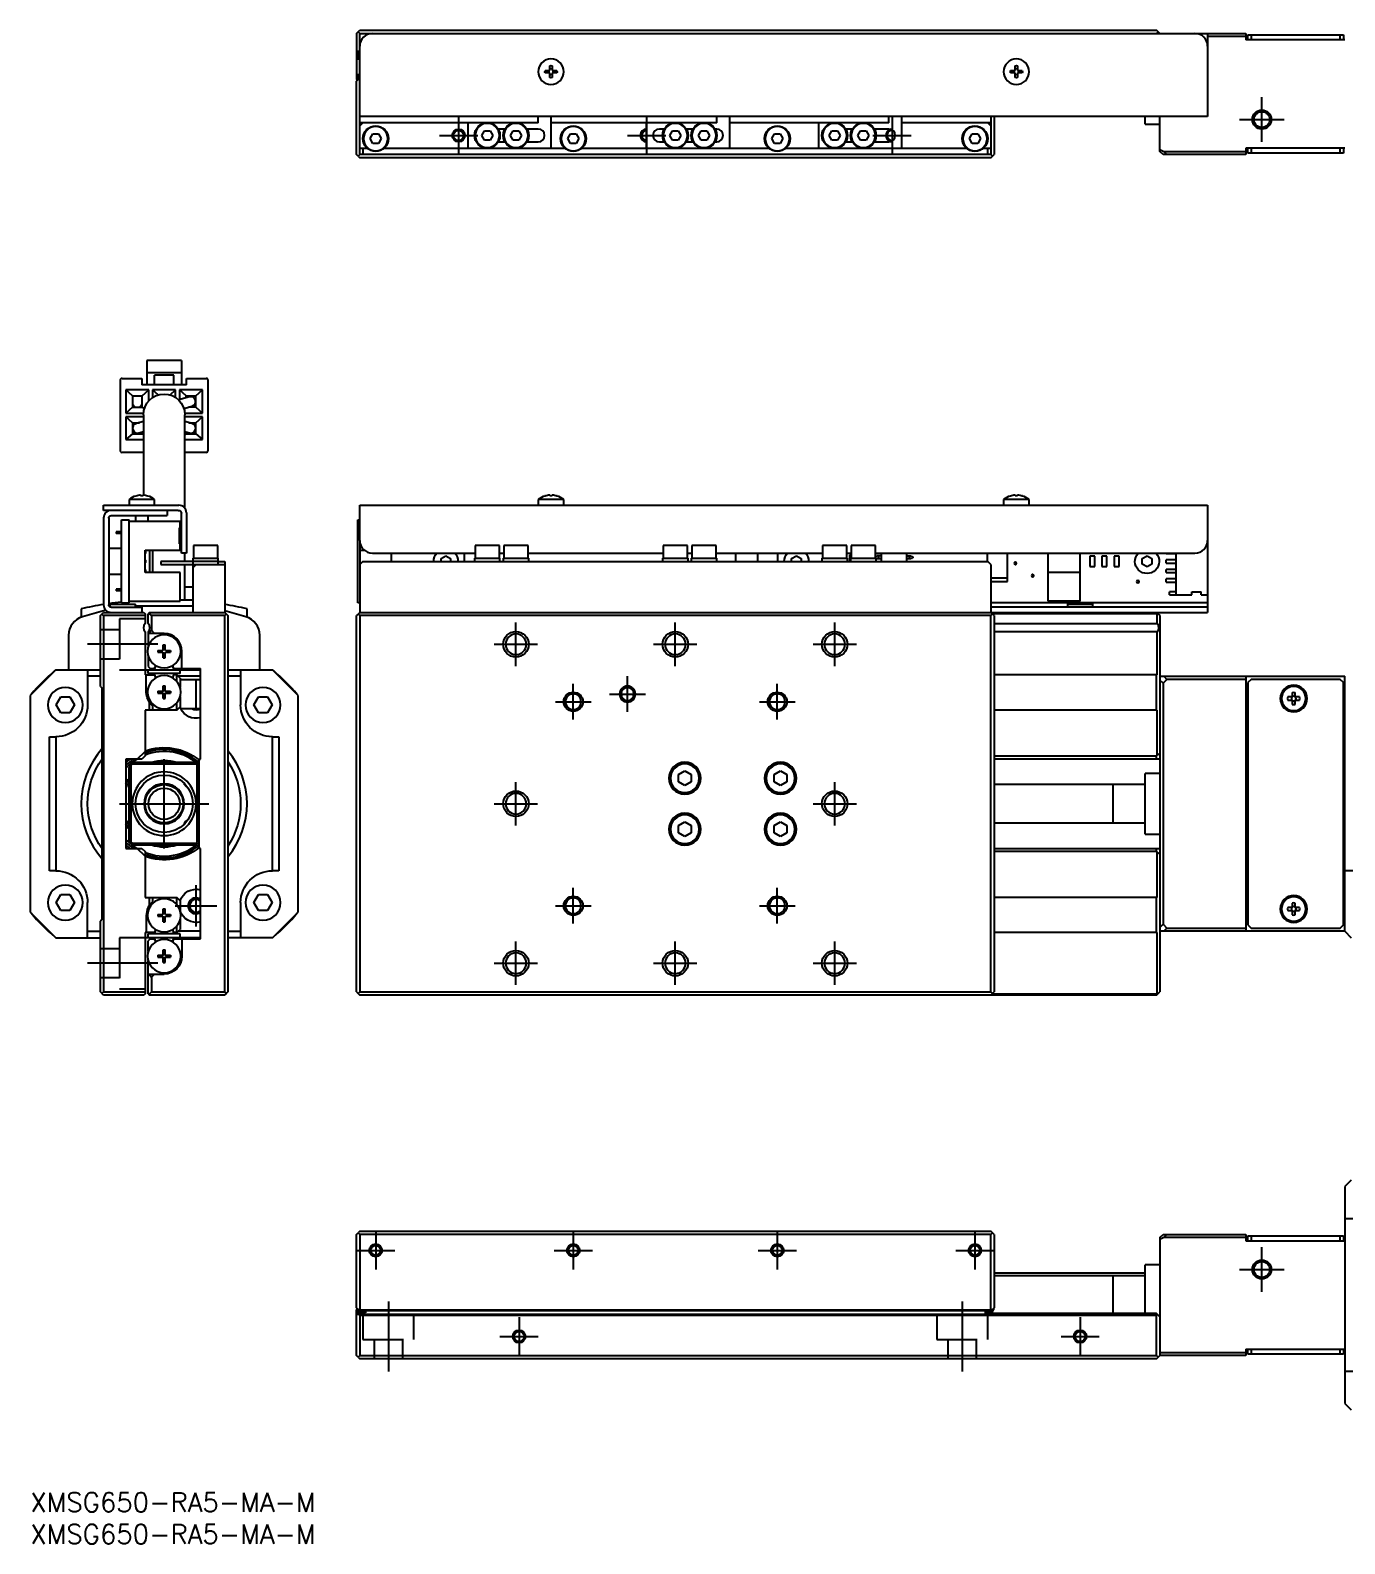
# Model space of a CAD drawing. Extents: x 0 to 873, y -8 to 240.
# Drawn here: x 0 to 206.2, y -8 to 229.3 of the extents above; entities that cross this region are included whole.
import ezdxf

# ---------------------------------------------------------------- set-up
doc = ezdxf.new("R2010")
doc.units = 0
doc.header["$LTSCALE"] = 0.5
doc.linetypes.add('CENTER', pattern=[50.8, 31.75, -6.35, 6.35, -6.35])
doc.linetypes.add('DASHED', pattern=[19.05, 12.7, -6.35])
for name, color, linetype in [('MSM_CENTER', 1, 'CENTER'), ('MSM_CONTINUOUS', 7, 'CONTINUOUS'), ('MSM_DASHED', 4, 'DASHED'), ('MSM_NARROW', 5, 'CONTINUOUS'), ('MSM_PART_NUMBER', 7, 'CONTINUOUS')]:
    doc.layers.add(name, color=color, linetype=linetype)
doc.styles.get("Standard").update_dxf_attribs({"font": 'txt.shx', "height": 1, "bigfont": 'bigfont.shx'})

# ---------------------------------------------------------------- blocks, each defined once
blk = doc.blocks.new('*U2')
at = {"layer": 'MSM_PART_NUMBER'}
blk.add_text('XMSG650-RA5-MA-M', height=3, dxfattribs=at).set_placement((0, -3))
blk = doc.blocks.new('*U3')
at = {"layer": 'MSM_PART_NUMBER'}
blk.add_text('XMSG650-RA5-MA-M', height=3, dxfattribs=at).set_placement((0, -8))

msp = doc.modelspace()

# ---------------------------------------------------------------- linework, layer by layer
at = {"layer": 'MSM_CENTER'}
for p, q in [((193.18, 211.82), (193.18, 218.82)), ((67.18, 215.82), (67.18, 209.82)), ((96.68, 215.82), (96.68, 209.82)), ((135.18, 215.82), (135.18, 209.82)), ((189.68, 215.32), (196.68, 215.32)), ((64.18, 212.82), (70.18, 212.82)), ((93.68, 212.82), (99.68, 212.82)), ((132.18, 212.82), (138.18, 212.82)), ((76.18, 129.63), (76.18, 136.43)), ((101.18, 129.63), (101.18, 136.43)), ((126.18, 129.63), (126.18, 136.43)), ((20, 133.03), (9, 133.03)), ((72.78, 133.03), (79.58, 133.03)), ((97.78, 133.03), (104.58, 133.03)), ((122.78, 133.03), (129.58, 133.03)), ((85.18, 121.23), (85.18, 126.83)), ((93.68, 122.43), (93.68, 128.03)), ((117.18, 121.23), (117.18, 126.83)), ((82.38, 124.03), (87.98, 124.03)), ((90.88, 125.23), (96.48, 125.23)), ((114.38, 124.03), (119.98, 124.03)), ((21, 101.03), (21, 115.03)), ((76.18, 104.63), (76.18, 111.43)), ((126.18, 104.63), (126.18, 111.43)), ((14, 108.03), (28, 108.03)), ((72.78, 108.03), (79.58, 108.03)), ((122.78, 108.03), (129.58, 108.03)), ((26, 88.78), (26, 95.28)), ((85.18, 89.23), (85.18, 94.83)), ((117.18, 89.23), (117.18, 94.83)), ((22.75, 92.03), (29.25, 92.03)), ((82.38, 92.03), (87.98, 92.03)), ((114.38, 92.03), (119.98, 92.03)), ((76.18, 79.63), (76.18, 86.43)), ((101.18, 79.63), (101.18, 86.43)), ((126.18, 79.63), (126.18, 86.43)), ((20, 83.03), (9, 83.03)), ((72.78, 83.03), (79.58, 83.03)), ((97.78, 83.03), (104.58, 83.03)), ((122.78, 83.03), (129.58, 83.03)), ((54.18, 41), (54.18, 35)), ((85.18, 41), (85.18, 35)), ((117.18, 41), (117.18, 35)), ((148.18, 41), (148.18, 35)), ((51.18, 38), (57.18, 38)), ((82.18, 38), (88.18, 38)), ((114.18, 38), (120.18, 38)), ((145.18, 38), (151.18, 38)), ((193.18, 31.5), (193.18, 38.5)), ((189.68, 35), (196.68, 35)), ((56.18, 30), (56.18, 19)), ((146.18, 30), (146.18, 19)), ((76.68, 27.5), (76.68, 21.5)), ((164.68, 27.5), (164.68, 21.5)), ((73.68, 24.5), (79.68, 24.5)), ((161.68, 24.5), (167.68, 24.5))]:
    msp.add_line(p, q, dxfattribs=at)
at = {"layer": 'MSM_CONTINUOUS'}
for p, q in [((51.18, 228.82), (51.68, 229.32)), ((51.18, 228.82), (51.18, 221.62)), ((51.43, 229.07), (51.68, 228.82)), ((51.68, 229.32), (176.68, 229.32)), ((51.68, 228.82), (190.68, 228.82)), ((51.68, 209.82), (51.68, 228.82)), ((177.18, 228.82), (176.68, 229.32)), ((176.68, 228.82), (176.93, 229.07)), ((184.68, 228.82), (184.68, 215.82)), ((190.68, 228.32), (184.68, 228.32)), ((190.68, 228.82), (190.68, 227.82)), ((190.98, 228.62), (205.98, 228.62)), ((190.98, 227.82), (190.98, 228.62)), ((191.48, 228.62), (191.48, 227.82)), ((205.48, 227.82), (205.48, 228.62)), ((205.98, 228.62), (205.98, 227.82)), ((51.38, 226.02), (51.68, 226.02)), ((51.38, 226.02), (51.38, 224.82)), ((206.18, 227.82), (190.68, 227.82)), ((51.38, 224.82), (51.68, 224.82)), ((81.48, 223.02), (81.48, 223.74)), ((81.88, 223.74), (81.88, 223.02)), ((154.48, 223.02), (154.48, 223.74)), ((154.88, 223.74), (154.88, 223.02)), ((51.68, 222.32), (51.18, 222.32)), ((51.68, 222.12), (51.18, 222.12)), ((51.18, 221.32), (51.68, 221.82)), ((51.28, 221.52), (51.18, 221.62)), ((51.18, 209.82), (51.18, 221.32)), ((51.28, 221.42), (51.28, 221.62)), ((51.68, 222.52), (51.48, 222.32)), ((51.68, 221.92), (51.58, 221.92)), ((51.58, 221.72), (51.68, 221.62)), ((80.75, 223.02), (81.48, 223.02)), ((81.48, 222.62), (80.75, 222.62)), ((81.48, 221.89), (81.48, 222.62)), ((81.88, 223.02), (82.61, 223.02)), ((82.61, 222.62), (81.88, 222.62)), ((81.88, 222.62), (81.88, 221.89)), ((153.75, 223.02), (154.48, 223.02)), ((154.48, 222.62), (153.75, 222.62)), ((154.48, 221.89), (154.48, 222.62)), ((154.88, 223.02), (155.61, 223.02)), ((155.61, 222.62), (154.88, 222.62)), ((154.88, 222.62), (154.88, 221.89)), ((184.68, 215.82), (51.68, 215.82)), ((79.68, 214.82), (51.68, 214.82)), ((51.68, 214.32), (52.18, 214.82)), ((68.68, 210.82), (68.68, 214.82)), ((74.45, 213.82), (73.42, 213.82)), ((79.68, 213.82), (77.92, 213.82)), ((79.68, 214.82), (79.68, 215.82)), ((81.68, 215.82), (81.68, 210.82)), ((107.68, 214.82), (81.68, 214.82)), ((96.68, 210.82), (96.68, 214.82)), ((99.45, 213.82), (98.68, 213.82)), ((103.95, 213.82), (102.92, 213.82)), ((107.68, 213.82), (107.42, 213.82)), ((107.68, 214.82), (107.68, 215.82)), ((109.68, 215.82), (109.68, 210.82)), ((134.68, 214.82), (109.68, 214.82)), ((123.68, 210.82), (123.68, 214.82)), ((128.95, 213.82), (127.92, 213.82)), ((134.68, 213.82), (132.42, 213.82)), ((134.68, 214.82), (134.68, 215.82)), ((136.68, 215.82), (136.68, 210.82)), ((150.68, 214.82), (136.68, 214.82)), ((150.18, 214.82), (150.68, 214.32)), ((150.68, 215.82), (150.68, 209.82)), ((151.18, 215.82), (151.18, 209.82)), ((174.88, 214.57), (174.88, 215.82)), ((174.88, 214.57), (177.18, 214.57)), ((177.18, 210.32), (177.18, 215.82)), ((53.32, 212.32), (53.75, 213.07)), ((53.75, 211.57), (53.32, 212.32)), ((53.75, 213.07), (54.62, 213.07)), ((54.62, 211.57), (53.75, 211.57)), ((54.62, 213.07), (55.05, 212.32)), ((55.05, 212.32), (54.62, 211.57)), ((70.82, 212.82), (71.25, 213.57)), ((71.25, 212.07), (70.82, 212.82)), ((71.25, 213.57), (72.12, 213.57)), ((72.12, 212.07), (71.25, 212.07)), ((72.12, 213.57), (72.55, 212.82)), ((72.55, 212.82), (72.12, 212.07)), ((73.42, 211.82), (74.45, 211.82)), ((75.32, 212.82), (75.75, 213.57)), ((75.75, 212.07), (75.32, 212.82)), ((75.75, 213.57), (76.62, 213.57)), ((76.62, 212.07), (75.75, 212.07)), ((76.62, 213.57), (77.05, 212.82)), ((77.05, 212.82), (76.62, 212.07)), ((77.92, 211.82), (79.68, 211.82)), ((84.32, 212.32), (84.75, 213.07)), ((84.75, 211.57), (84.32, 212.32)), ((84.75, 213.07), (85.62, 213.07)), ((85.62, 211.57), (84.75, 211.57)), ((85.62, 213.07), (86.05, 212.32)), ((86.05, 212.32), (85.62, 211.57)), ((98.68, 211.82), (99.45, 211.82)), ((100.32, 212.82), (100.75, 213.57)), ((100.75, 212.07), (100.32, 212.82)), ((100.75, 213.57), (101.62, 213.57)), ((101.62, 212.07), (100.75, 212.07)), ((101.62, 213.57), (102.05, 212.82)), ((102.05, 212.82), (101.62, 212.07)), ((102.92, 211.82), (103.95, 211.82)), ((104.82, 212.82), (105.25, 213.57)), ((105.25, 212.07), (104.82, 212.82)), ((105.25, 213.57), (106.12, 213.57)), ((106.12, 212.07), (105.25, 212.07)), ((106.12, 213.57), (106.55, 212.82)), ((106.55, 212.82), (106.12, 212.07)), ((107.42, 211.82), (107.68, 211.82)), ((116.32, 212.32), (116.75, 213.07)), ((116.75, 211.57), (116.32, 212.32)), ((116.75, 213.07), (117.62, 213.07)), ((117.62, 211.57), (116.75, 211.57)), ((117.62, 213.07), (118.05, 212.32)), ((118.05, 212.32), (117.62, 211.57)), ((125.32, 212.82), (125.75, 213.57)), ((125.75, 212.07), (125.32, 212.82)), ((125.75, 213.57), (126.62, 213.57)), ((126.62, 212.07), (125.75, 212.07)), ((126.62, 213.57), (127.05, 212.82)), ((127.05, 212.82), (126.62, 212.07)), ((127.92, 211.82), (128.95, 211.82)), ((129.82, 212.82), (130.25, 213.57)), ((130.25, 212.07), (129.82, 212.82)), ((130.25, 213.57), (131.12, 213.57)), ((131.12, 212.07), (130.25, 212.07)), ((131.12, 213.57), (131.55, 212.82)), ((131.55, 212.82), (131.12, 212.07)), ((132.42, 211.82), (134.68, 211.82)), ((147.32, 212.32), (147.75, 213.07)), ((147.75, 211.57), (147.32, 212.32)), ((147.75, 213.07), (148.62, 213.07)), ((148.62, 211.57), (147.75, 211.57)), ((148.62, 213.07), (149.05, 212.32)), ((149.05, 212.32), (148.62, 211.57)), ((51.43, 209.57), (51.18, 209.82)), ((51.68, 209.82), (51.43, 209.57)), ((51.43, 209.57), (51.68, 209.32)), ((51.68, 210.82), (52.86, 210.82)), ((150.68, 209.82), (51.68, 209.82)), ((150.68, 209.32), (51.68, 209.32)), ((52.18, 210.82), (52.18, 209.82)), ((55.51, 210.82), (83.86, 210.82)), ((86.51, 210.82), (115.86, 210.82)), ((118.51, 210.82), (146.86, 210.82)), ((149.51, 210.82), (150.68, 210.82)), ((150.18, 209.82), (150.18, 210.82)), ((150.68, 209.32), (151.18, 209.82)), ((150.93, 209.57), (150.68, 209.82)), ((177.18, 210.62), (177.8, 210.32)), ((177.68, 209.82), (177.18, 210.32)), ((190.68, 209.82), (177.68, 209.82)), ((177.8, 210.32), (178.3, 209.82)), ((177.8, 210.32), (190.68, 210.32)), ((190.68, 210.82), (190.68, 209.82)), ((206.18, 210.82), (190.68, 210.82)), ((190.98, 210.02), (190.98, 210.82)), ((205.98, 210.02), (190.98, 210.02)), ((191.48, 210.82), (191.48, 210.02)), ((205.48, 210.02), (205.48, 210.82)), ((205.98, 210.82), (205.98, 210.02)), ((18.3, 177.53), (18.3, 173.73)), ((23.7, 177.53), (18.3, 177.53)), ((23.7, 175.62), (18.3, 175.62)), ((23.7, 177.53), (23.7, 173.73)), ((14.1, 174.43), (14.1, 163.43)), ((14.4, 174.73), (17.5, 174.73)), ((17.5, 174.73), (17.5, 173.73)), ((24.5, 173.73), (17.5, 173.73)), ((19.5, 173.73), (19.5, 175.23)), ((22.5, 175.23), (19.5, 175.23)), ((22.5, 173.73), (22.5, 175.23)), ((24.5, 173.73), (24.5, 174.73)), ((24.5, 174.73), (27.6, 174.73)), ((27.9, 163.43), (27.9, 174.43)), ((16.05, 171.98), (15, 172.93)), ((15, 172.93), (15, 169.28)), ((18.6, 172.93), (15, 172.93)), ((16.05, 171.98), (16.05, 170.23)), ((16.05, 171.98), (17.55, 171.98)), ((17.55, 171.98), (18.6, 172.93)), ((17.55, 170.23), (17.55, 171.98)), ((18.6, 171.22), (18.6, 172.93)), ((20.07, 172.15), (19.2, 172.93)), ((19.2, 172.93), (19.2, 171.74)), ((22.8, 172.93), (19.2, 172.93)), ((21.93, 172.15), (22.8, 172.93)), ((22.8, 171.74), (22.8, 172.93)), ((25, 171.83), (23.28, 171.35)), ((23.4, 172.93), (23.4, 171.38)), ((24.45, 171.98), (23.4, 172.93)), ((27, 172.93), (23.4, 172.93)), ((24.45, 171.68), (24.45, 171.98)), ((24.45, 171.98), (25.95, 171.98)), ((25.95, 171.98), (27, 172.93)), ((25.95, 170.23), (25.95, 171.98)), ((27, 169.28), (27, 172.93)), ((16.05, 170.23), (15, 169.28)), ((15, 169.28), (17.76, 169.28)), ((17.75, 168.68), (15, 168.68)), ((16.05, 167.78), (15, 168.68)), ((15, 168.68), (15, 165.13)), ((16.42, 170.23), (16.05, 170.61)), ((16.05, 170.23), (17.55, 170.23)), ((17.55, 170.61), (17.17, 170.23)), ((17.55, 170.23), (17.88, 169.94)), ((17.75, 169.03), (17.75, 156.42)), ((24.1, 170.02), (25.4, 170.39)), ((24.27, 170.07), (24.12, 169.94)), ((24.24, 169.28), (27, 169.28)), ((24.25, 154.37), (24.25, 169.03)), ((27, 168.68), (24.25, 168.68)), ((25.95, 170.23), (24.86, 170.23)), ((25.95, 170.61), (25.57, 170.23)), ((25.95, 170.23), (27, 169.28)), ((25.95, 167.78), (27, 168.68)), ((27, 165.13), (27, 168.68)), ((16.05, 167.78), (17.11, 167.78)), ((16.05, 167.78), (16.05, 166.03)), ((16.42, 166.03), (16.05, 166.41)), ((17.75, 167.97), (16.59, 167.63)), ((17.01, 166.19), (17.75, 166.41)), ((17.46, 166.32), (17.17, 166.03)), ((17.55, 166.03), (17.55, 166.35)), ((25.41, 167.63), (24.25, 167.97)), ((24.25, 166.41), (24.99, 166.19)), ((24.45, 166.35), (24.45, 166.03)), ((24.82, 166.03), (24.54, 166.32)), ((24.89, 167.78), (25.95, 167.78)), ((25.95, 166.41), (25.57, 166.03)), ((25.95, 166.03), (25.95, 167.78)), ((16.05, 166.03), (15, 165.13)), ((15, 165.13), (17.75, 165.13)), ((16.05, 166.03), (17.55, 166.03)), ((17.55, 166.03), (17.75, 165.86)), ((24.45, 166.03), (24.25, 165.86)), ((24.25, 165.13), (27, 165.13)), ((24.45, 166.03), (25.95, 166.03)), ((25.95, 166.03), (27, 165.13)), ((17.75, 163.13), (14.4, 163.13)), ((27.6, 163.13), (24.25, 163.13)), ((11.5, 154.83), (23.3, 154.83)), ((11.5, 154.03), (11.5, 154.83)), ((15.5, 155.73), (15.5, 154.83)), ((19.5, 155.73), (15.5, 155.73)), ((16.57, 156.29), (16.55, 156.29)), ((17.3, 156.29), (17.3, 156.42)), ((17.7, 156.29), (17.3, 156.29)), ((17.7, 156.42), (17.7, 156.29)), ((18.45, 156.29), (18.43, 156.29)), ((19.5, 154.83), (19.5, 155.73)), ((51.68, 149.33), (51.68, 154.83)), ((51.68, 154.83), (184.68, 154.83)), ((79.68, 155.73), (79.68, 154.83)), ((83.68, 155.73), (79.68, 155.73)), ((80.75, 156.29), (80.73, 156.29)), ((81.48, 156.29), (81.48, 156.42)), ((81.88, 156.29), (81.48, 156.29)), ((81.88, 156.42), (81.88, 156.29)), ((82.63, 156.29), (82.61, 156.29)), ((83.68, 154.83), (83.68, 155.73)), ((152.68, 155.73), (152.68, 154.83)), ((156.68, 155.73), (152.68, 155.73)), ((153.75, 156.29), (153.73, 156.29)), ((154.48, 156.29), (154.48, 156.42)), ((154.88, 156.29), (154.48, 156.29)), ((154.88, 156.42), (154.88, 156.29)), ((155.63, 156.29), (155.61, 156.29)), ((156.68, 154.83), (156.68, 155.73)), ((184.68, 154.83), (184.68, 138.03)), ((23.2, 154.03), (11.5, 154.03)), ((11.5, 152.83), (11.5, 139.23)), ((12.3, 152.83), (12.3, 139.23)), ((12.7, 153.23), (21.5, 153.23)), ((14.3, 152.53), (15.5, 152.53)), ((14.3, 139.53), (14.3, 152.53)), ((15.5, 139.53), (15.5, 152.53)), ((23.5, 152.28), (15.5, 152.28)), ((16.5, 153.23), (16.5, 152.28)), ((18.5, 152.28), (18.5, 153.23)), ((21.5, 154.03), (21.5, 153.23)), ((23.5, 151.28), (23.5, 152.28)), ((23.7, 147.33), (23.7, 153.53)), ((24.5, 153.63), (24.5, 147.33)), ((51.38, 152.53), (51.68, 152.53)), ((51.38, 139.53), (51.38, 152.53)), ((14.3, 150.66), (13.5, 150.66)), ((13.5, 150.66), (13.5, 150.41)), ((14.3, 150.41), (13.5, 150.41)), ((23.4, 148.78), (23.4, 151.28)), ((23.5, 151.28), (23.4, 151.28)), ((23.4, 150.48), (23.5, 150.48)), ((23.4, 150.11), (23.5, 150.11)), ((23.4, 149.96), (23.5, 149.96)), ((23.4, 149.58), (23.5, 149.58)), ((23.5, 149.58), (23.5, 150.48)), ((14.3, 148.03), (12.3, 148.03)), ((18, 144.28), (18, 147.78)), ((18, 147.78), (23.5, 147.78)), ((18.7, 147.78), (18.7, 144.28)), ((19.2, 147.78), (19.2, 144.28)), ((23.5, 148.78), (23.4, 148.78)), ((23.5, 147.78), (23.5, 148.78)), ((24.5, 147.33), (23.7, 147.33)), ((24.25, 146.03), (24.25, 147.33)), ((25.6, 148.53), (25.6, 146.53)), ((29.4, 148.53), (25.6, 148.53)), ((29.4, 146.53), (29.4, 148.53)), ((51.76, 148.78), (51.68, 148.78)), ((51.68, 148.78), (51.68, 138.03)), ((51.68, 147.78), (52.42, 147.78)), ((53.68, 147.33), (69.78, 147.33)), ((56.68, 146.03), (56.68, 147.33)), ((68.08, 147.33), (68.08, 146.03)), ((69.78, 148.53), (69.78, 146.53)), ((73.58, 148.53), (69.78, 148.53)), ((73.58, 146.53), (73.58, 148.53)), ((73.58, 147.33), (74.28, 147.33)), ((74.28, 148.53), (74.28, 146.53)), ((78.08, 148.53), (74.28, 148.53)), ((78.08, 146.53), (78.08, 148.53)), ((78.08, 147.33), (99.28, 147.33)), ((99.28, 148.53), (99.28, 146.53)), ((103.08, 148.53), (99.28, 148.53)), ((103.08, 146.53), (103.08, 148.53)), ((103.08, 147.33), (103.78, 147.33)), ((103.78, 148.53), (103.78, 146.53)), ((107.58, 148.53), (103.78, 148.53)), ((107.58, 146.53), (107.58, 148.53)), ((107.58, 147.33), (124.28, 147.33)), ((110.68, 146.03), (110.68, 147.33)), ((114.08, 147.33), (114.08, 146.03)), ((117.28, 146.03), (117.28, 147.33)), ((124.28, 148.53), (124.28, 146.53)), ((128.08, 148.53), (124.28, 148.53)), ((128.08, 146.53), (128.08, 148.53)), ((128.08, 147.33), (128.78, 147.33)), ((128.78, 148.53), (128.78, 146.53)), ((132.58, 148.53), (128.78, 148.53)), ((132.58, 146.53), (132.58, 148.53)), ((132.58, 147.33), (182.68, 147.33)), ((133.52, 146.03), (133.52, 147.33)), ((137.42, 147.33), (137.42, 146.03)), ((150.08, 147.33), (150.08, 146.03)), ((153.28, 142.88), (153.28, 147.33)), ((159.68, 139.78), (159.68, 147.33)), ((164.68, 139.78), (164.68, 147.33)), ((178.18, 147.28), (178.18, 147.33)), ((178.18, 147.28), (179.68, 147.28)), ((179.68, 147.33), (179.68, 140.78)), ((29.5, 146.03), (20.5, 146.03)), ((20.5, 146.03), (20.5, 145.53)), ((20.5, 145.53), (30.5, 145.53)), ((24.25, 140.03), (24.25, 145.53)), ((25.5, 146.53), (25.5, 138.03)), ((25.5, 146.53), (29.5, 146.53)), ((25.5, 145.03), (26, 145.53)), ((29.5, 145.53), (29.5, 146.53)), ((29.5, 146.03), (30.5, 146.03)), ((30.5, 146.03), (30.5, 138.03)), ((52.18, 146.03), (51.68, 145.53)), ((52.18, 146.03), (150.18, 146.03)), ((64.43, 146.47), (65.18, 146.9)), ((64.43, 146.03), (64.43, 146.47)), ((65.18, 146.9), (65.93, 146.47)), ((65.93, 146.47), (65.93, 146.03)), ((69.68, 146.53), (69.68, 146.03)), ((69.68, 146.53), (73.68, 146.53)), ((73.68, 146.03), (73.68, 146.53)), ((74.18, 146.53), (74.18, 146.03)), ((74.18, 146.53), (78.18, 146.53)), ((78.18, 146.03), (78.18, 146.53)), ((99.18, 146.53), (99.18, 146.03)), ((99.18, 146.53), (103.18, 146.53)), ((103.18, 146.03), (103.18, 146.53)), ((103.68, 146.53), (103.68, 146.03)), ((103.68, 146.53), (107.68, 146.53)), ((107.68, 146.03), (107.68, 146.53)), ((119.43, 146.47), (120.18, 146.9)), ((119.43, 146.03), (119.43, 146.47)), ((120.18, 146.9), (120.93, 146.47)), ((120.93, 146.47), (120.93, 146.03)), ((124.18, 146.53), (124.18, 146.03)), ((124.18, 146.53), (128.18, 146.53)), ((128.18, 146.03), (128.18, 146.53)), ((128.5, 147.03), (128.5, 146.03)), ((128.78, 147.03), (128.5, 147.03)), ((128.68, 146.53), (128.68, 146.03)), ((128.68, 146.53), (132.68, 146.53)), ((132.58, 146.77), (132.72, 146.77)), ((132.72, 146.57), (132.58, 146.57)), ((132.68, 146.03), (132.68, 146.53)), ((132.72, 146.77), (132.79, 146.88)), ((132.79, 146.45), (132.72, 146.57)), ((133.52, 146.88), (132.79, 146.88)), ((133.52, 146.45), (132.79, 146.45)), ((133.08, 146.45), (133.08, 146.88)), ((137.42, 146.88), (138.15, 146.88)), ((138.15, 146.45), (137.42, 146.45)), ((137.86, 146.88), (137.86, 146.45)), ((138.15, 146.88), (138.22, 146.77)), ((138.22, 146.57), (138.15, 146.45)), ((138.22, 146.77), (138.47, 146.77)), ((138.47, 146.57), (138.22, 146.57)), ((138.47, 146.57), (138.47, 146.77)), ((150.68, 145.53), (150.18, 146.03)), ((150.68, 145.53), (150.68, 138.03)), ((166.99, 146.83), (166.19, 146.83)), ((166.19, 146.83), (166.19, 145.23)), ((166.19, 145.23), (166.99, 145.23)), ((166.99, 145.23), (166.99, 146.83)), ((168.89, 146.83), (168.09, 146.83)), ((168.09, 146.83), (168.09, 145.23)), ((168.09, 145.23), (168.89, 145.23)), ((168.89, 145.23), (168.89, 146.83)), ((170, 146.83), (170, 145.23)), ((170.8, 146.83), (170, 146.83)), ((170, 145.23), (170.8, 145.23)), ((170.8, 145.23), (170.8, 146.83)), ((174.43, 146.47), (175.18, 146.9)), ((174.43, 145.6), (174.43, 146.47)), ((175.18, 145.17), (174.43, 145.6)), ((175.18, 146.9), (175.93, 146.47)), ((175.93, 145.6), (175.18, 145.17)), ((175.93, 146.47), (175.93, 145.6)), ((179.68, 146.28), (178.18, 146.28)), ((178.18, 145.78), (178.18, 146.28)), ((178.18, 145.78), (179.68, 145.78)), ((179.68, 144.78), (178.18, 144.78)), ((178.18, 144.28), (178.18, 144.78)), ((12.3, 144.03), (14.3, 144.03)), ((23.5, 144.28), (18, 144.28)), ((23.5, 139.78), (23.5, 144.28)), ((150.68, 143.48), (153.28, 143.48)), ((150.68, 142.88), (153.28, 142.88)), ((164.68, 144.28), (159.68, 144.28)), ((178.18, 144.28), (179.68, 144.28)), ((179.68, 143.28), (178.18, 143.28)), ((178.18, 142.78), (178.18, 143.28)), ((178.18, 142.78), (179.68, 142.78)), ((14.3, 141.66), (13.5, 141.66)), ((13.5, 141.66), (13.5, 141.41)), ((14.3, 141.41), (13.5, 141.41)), ((23.5, 140.03), (25.5, 140.03)), ((24.25, 142.03), (25.5, 142.03)), ((179.68, 141.28), (178.68, 141.28)), ((178.68, 140.78), (178.68, 141.28)), ((178.68, 140.78), (182.18, 140.78)), ((182.18, 141.28), (183.68, 141.28)), ((182.18, 140.78), (182.18, 141.28)), ((183.68, 140.78), (183.68, 141.28)), ((183.68, 140.78), (184.68, 140.78)), ((8, 138.6), (8, 137.28)), ((11.85, 138.39), (8.17, 137.34)), ((11, 137.53), (11.5, 138.03)), ((11.5, 137.53), (11.25, 137.78)), ((11.5, 138.03), (17.8, 138.03)), ((12.5, 139.03), (12.35, 139.03)), ((12.5, 139.33), (12.5, 138.89)), ((12.5, 139.33), (16.5, 139.33)), ((12.7, 138.83), (17.5, 138.83)), ((14.3, 139.53), (15.5, 139.53)), ((15.18, 139.53), (15.18, 139.33)), ((15.5, 139.78), (23.5, 139.78)), ((16.5, 138.83), (16.5, 139.33)), ((25.5, 139.03), (16.5, 139.03)), ((17.5, 138.83), (17.5, 138.03)), ((17.8, 138.03), (18, 137.83)), ((18, 137.83), (18, 136.29)), ((18.7, 138.03), (18.5, 137.83)), ((18.5, 136.29), (18.5, 137.83)), ((19, 137.53), (18.6, 137.93)), ((18.7, 138.03), (30.5, 138.03)), ((33.83, 137.34), (30.5, 138.29)), ((30.5, 138.03), (31, 137.53)), ((30.75, 137.78), (30.5, 137.53)), ((34, 137.28), (34, 138.6)), ((51.43, 137.78), (51.18, 137.53)), ((51.68, 139.53), (51.38, 139.53)), ((51.68, 138.03), (51.43, 137.78)), ((51.43, 137.78), (51.68, 137.53)), ((51.68, 138.03), (184.68, 138.03)), ((184.68, 139.53), (150.68, 139.53)), ((184.68, 138.83), (150.68, 138.83)), ((151.18, 137.53), (150.68, 138.03)), ((150.68, 137.53), (150.93, 137.78)), ((176.78, 137.83), (150.88, 137.83)), ((164.68, 139.78), (159.68, 139.78)), ((162.68, 139.53), (162.68, 138.83)), ((162.68, 139.33), (166.68, 139.33)), ((166.68, 138.83), (166.68, 139.53)), ((176.83, 137.88), (176.68, 138.03)), ((176.78, 137.83), (176.83, 137.88)), ((176.78, 136.29), (176.78, 137.83)), ((176.83, 137.88), (177.18, 137.53)), ((11, 126.43), (11, 137.53)), ((18, 137.53), (11.5, 137.53)), ((11.5, 137.53), (11.5, 78.53)), ((19, 137.53), (19, 135.23)), ((30.5, 137.53), (19, 137.53)), ((30.5, 78.53), (30.5, 137.53)), ((31, 137.53), (31, 78.53)), ((51.18, 78.53), (51.18, 137.53)), ((150.68, 137.53), (51.68, 137.53)), ((51.68, 137.53), (51.68, 78.53)), ((150.68, 78.53), (150.68, 137.53)), ((151.18, 137.53), (151.18, 78.53)), ((151.18, 136.29), (176.78, 136.29)), ((177.18, 137.53), (177.18, 78.53)), ((6, 134.45), (6, 129.03)), ((18, 134.97), (18, 128.23)), ((18.5, 134.97), (18.5, 132.65)), ((21, 134.73), (18.5, 134.73)), ((19, 135.23), (18.65, 134.73)), ((19.5, 134.73), (19, 135.23)), ((20.85, 132.14), (20.85, 132.93)), ((20.85, 132.93), (21.14, 132.93)), ((21.14, 132.14), (21.14, 132.93)), ((36, 129.03), (36, 134.45)), ((176.78, 134.97), (151.18, 134.97)), ((176.78, 128.23), (176.78, 134.97)), ((18.5, 131.22), (18.5, 129.53)), ((20, 132.08), (20, 131.79)), ((20, 132.08), (20.79, 132.08)), ((20, 131.79), (20.79, 131.79)), ((20.53, 131.79), (20.53, 132.08)), ((21.14, 132.4), (20.85, 132.4)), ((20.85, 130.93), (20.85, 131.73)), ((20.85, 131.46), (21.14, 131.46)), ((20.85, 130.93), (21.14, 130.93)), ((21.14, 130.93), (21.14, 131.73)), ((21.2, 132.08), (22, 132.08)), ((21.2, 131.79), (22, 131.79)), ((21.47, 131.79), (21.47, 132.08)), ((22, 132.08), (22, 131.79)), ((23.8, 129.23), (23.8, 131.93)), ((4, 129.03), (0, 125.03)), ((4, 129.03), (11, 129.03)), ((9, 129.03), (9, 123.53)), ((18, 129.03), (26.7, 129.03)), ((18, 128.23), (19.46, 128.23)), ((18.2, 125.53), (18.2, 128.23)), ((18.5, 129.53), (18.8, 129.23)), ((18.5, 128.43), (18.5, 129.03)), ((23.5, 128.43), (18.5, 128.43)), ((18.8, 129.23), (19.46, 129.23)), ((19.54, 129.37), (19.46, 129.23)), ((19.46, 128.23), (19.67, 127.86)), ((22.54, 129.23), (22.33, 129.61)), ((22.46, 128.09), (22.54, 128.23)), ((22.54, 129.23), (26.7, 129.23)), ((23, 128.23), (22.54, 128.23)), ((23.5, 127.73), (23, 128.23)), ((23, 127.19), (23, 128.23)), ((23.5, 128.43), (23.5, 129.03)), ((26.7, 115.03), (26.7, 129.23)), ((31, 129.03), (38, 129.03)), ((33, 129.03), (33, 123.53)), ((42, 125.03), (38, 129.03)), ((176.78, 128.23), (151.18, 128.23)), ((176.68, 122.73), (176.68, 128.23)), ((11, 128.03), (9, 128.03)), ((11, 126.43), (11.3, 126.13)), ((11.3, 89.93), (11.3, 126.13)), ((19.58, 128.03), (19.57, 128.03)), ((20.85, 125.74), (20.85, 126.53)), ((20.85, 126.53), (21.14, 126.53)), ((21.14, 126), (20.85, 126)), ((21.14, 125.74), (21.14, 126.53)), ((22.43, 128.03), (22.42, 128.03)), ((26.7, 128.03), (23.2, 128.03)), ((23.5, 127.73), (23.5, 126.25)), ((26.7, 127.48), (23.5, 127.48)), ((26, 122.98), (26, 127.48)), ((33, 128.03), (31, 128.03)), ((177.18, 128.03), (206.18, 128.03)), ((177.68, 126.92), (177.18, 127.42)), ((178.3, 127.53), (177.68, 126.92)), ((177.68, 126.92), (177.68, 89.15)), ((177.8, 128.03), (178.3, 127.53)), ((190.68, 127.53), (178.3, 127.53)), ((190.68, 128.03), (190.68, 88.03)), ((191.48, 127.53), (190.98, 127.03)), ((190.98, 127.03), (190.98, 89.03)), ((205.48, 127.53), (191.48, 127.53)), ((205.98, 127.03), (205.48, 127.53)), ((205.98, 89.03), (205.98, 127.03)), ((206.18, 88.03), (206.18, 128.03)), ((0, 125.03), (0, 91.03)), ((4.06, 123.53), (4.78, 124.78)), ((4.78, 122.28), (4.06, 123.53)), ((4.78, 124.78), (6.22, 124.78)), ((6.22, 124.78), (6.94, 123.53)), ((6.94, 123.53), (6.22, 122.28)), ((18.7, 122.73), (18.7, 123.94)), ((20, 125.68), (20, 125.39)), ((20, 125.68), (20.79, 125.68)), ((20, 125.39), (20.79, 125.39)), ((20.53, 125.39), (20.53, 125.68)), ((20.85, 124.53), (20.85, 125.33)), ((20.85, 125.06), (21.14, 125.06)), ((20.85, 124.53), (21.14, 124.53)), ((21.14, 124.53), (21.14, 125.33)), ((21.2, 125.68), (22, 125.68)), ((21.2, 125.39), (22, 125.39)), ((21.47, 125.39), (21.47, 125.68)), ((22, 125.68), (22, 125.39)), ((23, 122.73), (23, 123.87)), ((23.5, 124.82), (23.5, 122.98)), ((35.06, 123.53), (35.78, 124.78)), ((35.78, 122.28), (35.06, 123.53)), ((35.78, 124.78), (37.22, 124.78)), ((37.22, 124.78), (37.94, 123.53)), ((37.94, 123.53), (37.22, 122.28)), ((42, 91.03), (42, 125.03)), ((197.94, 124.77), (197.26, 124.77)), ((197.26, 124.29), (197.94, 124.29)), ((197.94, 125.45), (197.94, 124.77)), ((197.94, 124.29), (197.94, 123.61)), ((198.42, 124.77), (198.42, 125.45)), ((199.1, 124.77), (198.42, 124.77)), ((198.42, 124.29), (199.1, 124.29)), ((198.42, 123.61), (198.42, 124.29)), ((6.22, 122.28), (4.78, 122.28)), ((18, 122.73), (18, 115.53)), ((23, 122.73), (18, 122.73)), ((19.2, 123.39), (19.2, 122.73)), ((23, 122.73), (23.5, 123.23)), ((23.5, 122.98), (26.7, 122.98)), ((37.22, 122.28), (35.78, 122.28)), ((176.78, 122.73), (151.18, 122.73)), ((176.78, 115.67), (176.78, 122.73)), ((3, 118.53), (4, 118.53)), ((3, 97.53), (3, 118.53)), ((4, 118.53), (4, 97.53)), ((38, 118.53), (39, 118.53)), ((38, 97.53), (38, 118.53)), ((39, 118.53), (39, 97.53)), ((190.98, 118.03), (190.68, 118.03)), ((206.18, 118.03), (205.98, 118.03)), ((15, 115.03), (15, 101.03)), ((17.5, 115.03), (15, 115.03)), ((15.5, 113.73), (15.8, 114.03)), ((16, 114.23), (15.8, 114.03)), ((15.8, 114.03), (15.8, 102.03)), ((16, 114.23), (16.3, 114.53)), ((26, 114.23), (16, 114.23)), ((16.3, 114.53), (25.7, 114.53)), ((16.79, 115.03), (18, 116.24)), ((18, 115.53), (17.5, 115.03)), ((25.7, 114.53), (26, 114.23)), ((26.2, 114.03), (26, 114.23)), ((26.2, 114.03), (26.5, 113.73)), ((26.2, 102.03), (26.2, 114.03)), ((26.5, 115.03), (26.7, 115.03)), ((26.5, 101.03), (26.5, 115.03)), ((151.18, 115.53), (176.68, 115.53)), ((177.18, 115.03), (151.18, 115.03)), ((176.68, 115.53), (176.78, 115.67)), ((176.68, 115.03), (176.68, 115.53)), ((177.18, 115.84), (176.78, 115.67)), ((190.68, 116.28), (190.98, 116.28)), ((206.18, 115.53), (205.98, 115.53)), ((15.5, 102.33), (15.5, 113.73)), ((101.68, 112.61), (102.68, 113.19)), ((101.68, 111.46), (101.68, 112.61)), ((102.68, 113.19), (103.68, 112.61)), ((103.68, 112.61), (103.68, 111.46)), ((116.68, 112.61), (117.68, 113.19)), ((116.68, 111.46), (116.68, 112.61)), ((117.68, 113.19), (118.68, 112.61)), ((118.68, 112.61), (118.68, 111.46)), ((177.18, 112.78), (174.88, 112.78)), ((174.88, 103.28), (174.88, 112.78)), ((190.88, 113.03), (190.68, 112.83)), ((190.98, 113.03), (190.88, 113.03)), ((190.88, 113.03), (190.88, 103.03)), ((24.2, 111.01), (24.2, 111.2)), ((24.2, 111.01), (24.42, 110.78)), ((24.42, 110.95), (24.42, 110.78)), ((24.42, 110.78), (24.56, 110.78)), ((24.56, 110.78), (24.56, 110.78)), ((102.68, 110.88), (101.68, 111.46)), ((103.68, 111.46), (102.68, 110.88)), ((117.68, 110.88), (116.68, 111.46)), ((118.68, 111.46), (117.68, 110.88)), ((174.88, 111.03), (151.18, 111.03)), ((169.88, 105.03), (169.88, 111.03)), ((18.03, 106.97), (18.03, 106.97)), ((23.96, 106.97), (23.96, 106.97)), ((19.56, 105.23), (19.62, 105.23)), ((19.69, 105.17), (19.62, 105.23)), ((22.37, 105.23), (22.31, 105.17)), ((22.37, 105.23), (22.44, 105.23)), ((24.42, 105.28), (24.2, 105.06)), ((24.2, 104.87), (24.2, 105.06)), ((24.56, 105.28), (24.42, 105.28)), ((24.42, 105.28), (24.42, 105.11)), ((101.68, 104.61), (102.68, 105.19)), ((101.68, 103.46), (101.68, 104.61)), ((102.68, 105.19), (103.68, 104.61)), ((103.68, 104.61), (103.68, 103.46)), ((116.68, 104.61), (117.68, 105.19)), ((116.68, 103.46), (116.68, 104.61)), ((117.68, 105.19), (118.68, 104.61)), ((118.68, 104.61), (118.68, 103.46)), ((151.18, 105.03), (174.88, 105.03)), ((15.8, 102.03), (15.5, 102.33)), ((26.5, 102.33), (26.2, 102.03)), ((102.68, 102.88), (101.68, 103.46)), ((103.68, 103.46), (102.68, 102.88)), ((117.68, 102.88), (116.68, 103.46)), ((118.68, 103.46), (117.68, 102.88)), ((174.88, 103.28), (177.18, 103.28)), ((190.68, 103.23), (190.88, 103.03)), ((190.88, 103.03), (190.98, 103.03)), ((15, 101.03), (17.5, 101.03)), ((15.8, 102.03), (16, 101.83)), ((16.3, 101.53), (16, 101.83)), ((16, 101.83), (26, 101.83)), ((25.7, 101.53), (16.3, 101.53)), ((18, 99.83), (16.79, 101.03)), ((17.5, 101.03), (18, 100.53)), ((18, 100.53), (18, 93.33)), ((26, 101.83), (25.7, 101.53)), ((26, 101.83), (26.2, 102.03)), ((26.7, 101.03), (26.5, 101.03)), ((26.7, 86.83), (26.7, 101.03)), ((151.18, 101.03), (177.18, 101.03)), ((176.68, 100.53), (151.18, 100.53)), ((176.68, 100.53), (176.68, 101.03)), ((176.78, 100.39), (176.68, 100.53)), ((176.78, 100.39), (177.18, 100.23)), ((176.78, 93.33), (176.78, 100.39)), ((190.98, 99.78), (190.68, 99.78)), ((205.98, 100.53), (206.18, 100.53)), ((4, 97.53), (3, 97.53)), ((39, 97.53), (38, 97.53)), ((190.68, 98.03), (190.98, 98.03)), ((205.98, 98.03), (206.18, 98.03)), ((228.68, 97.53), (206.18, 97.53)), ((4.06, 92.53), (4.78, 93.78)), ((4.78, 93.78), (6.22, 93.78)), ((6.22, 93.78), (6.94, 92.53)), ((18, 93.33), (23, 93.33)), ((18.7, 92.13), (18.7, 93.33)), ((19.2, 93.33), (19.2, 92.68)), ((23.5, 92.83), (23, 93.33)), ((23, 92.19), (23, 93.33)), ((23.5, 92.83), (23.5, 91.25)), ((35.06, 92.53), (35.78, 93.78)), ((35.78, 93.78), (37.22, 93.78)), ((37.22, 93.78), (37.94, 92.53)), ((176.78, 93.33), (151.18, 93.33)), ((176.68, 87.83), (176.68, 93.33)), ((0, 91.03), (4, 87.03)), ((4.78, 91.28), (4.06, 92.53)), ((6.22, 91.28), (4.78, 91.28)), ((6.94, 92.53), (6.22, 91.28)), ((9, 87.03), (9, 92.53)), ((18.2, 90.53), (18.2, 87.83)), ((20, 90.68), (20, 90.39)), ((20, 90.68), (20.79, 90.68)), ((20, 90.39), (20.79, 90.39)), ((20.53, 90.39), (20.53, 90.68)), ((20.85, 90.74), (20.85, 91.53)), ((20.85, 91.53), (21.14, 91.53)), ((21.14, 91), (20.85, 91)), ((20.85, 89.53), (20.85, 90.33)), ((21.14, 90.74), (21.14, 91.53)), ((21.14, 89.53), (21.14, 90.33)), ((21.2, 90.68), (22, 90.68)), ((21.2, 90.39), (22, 90.39)), ((21.47, 90.39), (21.47, 90.68)), ((22, 90.68), (22, 90.39)), ((33, 92.53), (33, 87.03)), ((35.78, 91.28), (35.06, 92.53)), ((37.22, 91.28), (35.78, 91.28)), ((37.94, 92.53), (37.22, 91.28)), ((38, 87.03), (42, 91.03)), ((197.94, 91.77), (197.26, 91.77)), ((197.26, 91.29), (197.94, 91.29)), ((197.94, 92.45), (197.94, 91.77)), ((197.94, 91.29), (197.94, 90.61)), ((198.42, 91.77), (198.42, 92.45)), ((199.1, 91.77), (198.42, 91.77)), ((198.42, 90.61), (198.42, 91.29)), ((198.42, 91.29), (199.1, 91.29)), ((9, 88.03), (11, 88.03)), ((11.3, 89.93), (11, 89.63)), ((11, 78.53), (11, 89.63)), ((18, 87.83), (18, 78.23)), ((19.46, 87.83), (18, 87.83)), ((19.67, 88.21), (19.46, 87.83)), ((19.58, 88.03), (19.57, 88.03)), ((20.85, 90.06), (21.14, 90.06)), ((20.85, 89.53), (21.14, 89.53)), ((22.43, 88.03), (22.42, 88.03)), ((22.54, 87.83), (22.46, 87.97)), ((23, 87.83), (22.54, 87.83)), ((23, 87.83), (23, 88.87)), ((23, 87.83), (23.5, 88.33)), ((26.7, 88.03), (23.2, 88.03)), ((23.5, 89.82), (23.5, 88.33)), ((31, 88.03), (33, 88.03)), ((176.78, 87.83), (151.18, 87.83)), ((176.78, 78.23), (176.78, 87.83)), ((177.18, 88.65), (177.68, 89.15)), ((206.18, 88.03), (177.18, 88.03)), ((177.68, 89.15), (178.3, 88.53)), ((178.3, 88.53), (177.8, 88.03)), ((178.3, 88.53), (190.68, 88.53)), ((190.98, 89.03), (191.48, 88.53)), ((191.48, 88.53), (205.48, 88.53)), ((205.48, 88.53), (205.98, 89.03)), ((206.18, 88.03), (207.18, 87.03)), ((4, 87.03), (11, 87.03)), ((26.7, 87.03), (18, 87.03)), ((23.5, 87.63), (18.5, 87.63)), ((18.5, 87.03), (18.5, 87.63)), ((18.8, 86.83), (18.5, 86.53)), ((18.5, 84.85), (18.5, 86.53)), ((18.8, 86.83), (19.46, 86.83)), ((19.46, 86.83), (19.54, 86.69)), ((22.33, 86.46), (22.54, 86.83)), ((22.54, 86.83), (26.7, 86.83)), ((23.5, 87.03), (23.5, 87.63)), ((23.8, 86.83), (23.8, 84.13)), ((38, 87.03), (31, 87.03)), ((18.5, 78.23), (18.5, 83.42)), ((20, 84.28), (20, 83.99)), ((20, 84.28), (20.79, 84.28)), ((20, 83.99), (20.79, 83.99)), ((20.53, 83.99), (20.53, 84.28)), ((20.85, 84.34), (20.85, 85.13)), ((20.85, 85.13), (21.14, 85.13)), ((21.14, 84.6), (20.85, 84.6)), ((20.85, 83.13), (20.85, 83.93)), ((20.85, 83.66), (21.14, 83.66)), ((20.85, 83.13), (21.14, 83.13)), ((21.14, 84.34), (21.14, 85.13)), ((21.14, 83.13), (21.14, 83.93)), ((21.2, 84.28), (22, 84.28)), ((21.2, 83.99), (22, 83.99)), ((21.47, 83.99), (21.47, 84.28)), ((22, 84.28), (22, 83.99)), ((18.5, 81.33), (21, 81.33)), ((18.65, 81.33), (19, 80.83)), ((19, 80.83), (19.5, 81.33)), ((19, 80.83), (19, 78.53)), ((11.5, 78.03), (11, 78.53)), ((11.25, 78.28), (11.5, 78.53)), ((11.5, 78.53), (18, 78.53)), ((18.6, 78.13), (19, 78.53)), ((19, 78.53), (30.5, 78.53)), ((31, 78.53), (30.5, 78.03)), ((30.5, 78.53), (30.75, 78.28)), ((51.18, 78.53), (51.43, 78.28)), ((51.68, 78.53), (51.43, 78.28)), ((51.68, 78.53), (150.68, 78.53)), ((150.68, 78.03), (151.18, 78.53)), ((150.93, 78.28), (150.68, 78.53)), ((176.68, 78.03), (177.18, 78.53)), ((17.8, 78.03), (11.5, 78.03)), ((18, 78.23), (17.8, 78.03)), ((18.5, 78.23), (18.7, 78.03)), ((30.5, 78.03), (18.7, 78.03)), ((51.43, 78.28), (51.68, 78.03)), ((176.68, 78.03), (51.68, 78.03)), ((150.88, 78.23), (176.78, 78.23)), ((176.83, 78.18), (176.78, 78.23)), ((207.18, 49), (206.18, 48)), ((206.18, 48), (206.18, 14)), ((206.18, 43), (228.68, 43)), ((51.18, 40.5), (51.43, 40.75)), ((51.18, 29), (51.18, 40.5)), ((51.68, 41), (51.43, 40.75)), ((51.43, 40.75), (51.68, 40.5)), ((51.68, 41), (150.68, 41)), ((150.68, 40.5), (51.68, 40.5)), ((51.68, 40.5), (51.68, 28.7)), ((151.18, 40.5), (150.68, 41)), ((150.68, 40.5), (150.93, 40.75)), ((150.68, 28.7), (150.68, 40.5)), ((151.18, 40.5), (151.18, 29)), ((177.18, 40), (177.68, 40.5)), ((177.68, 40.5), (190.68, 40.5)), ((178.3, 40.5), (177.8, 40)), ((190.68, 40.5), (190.68, 39.5)), ((177.18, 40), (177.18, 21.5)), ((177.8, 40), (177.18, 39.69)), ((190.68, 40), (177.8, 40)), ((190.68, 39.5), (206.18, 39.5)), ((190.98, 40.3), (205.98, 40.3)), ((190.98, 39.5), (190.98, 40.3)), ((191.48, 40.3), (191.48, 39.5)), ((205.48, 39.5), (205.48, 40.3)), ((205.98, 40.3), (205.98, 39.5)), ((177.18, 35.75), (174.88, 35.75)), ((174.88, 28.1), (174.88, 35.75)), ((151.18, 34.5), (174.88, 34.5)), ((174.88, 34), (151.18, 34)), ((169.88, 28.1), (169.88, 34)), ((51.58, 28.6), (51.18, 29)), ((51.18, 28.7), (51.28, 28.8)), ((51.18, 21.5), (51.18, 28.7)), ((51.28, 28.7), (51.28, 28.9)), ((51.68, 28.7), (51.58, 28.6)), ((51.68, 28.5), (51.58, 28.6)), ((51.68, 28.7), (150.68, 28.7)), ((150.68, 28.5), (51.68, 28.5)), ((52.58, 28.5), (52.58, 28.2)), ((149.78, 28.5), (149.78, 28.1)), ((151.18, 29), (150.68, 28.5)), ((150.78, 28.6), (150.68, 28.7)), ((151.08, 28.9), (151.08, 28.7)), ((52.58, 28.2), (51.18, 28.2)), ((51.18, 28), (176.78, 28)), ((51.48, 28), (51.68, 27.8)), ((51.58, 28.4), (52.28, 28.4)), ((51.68, 27.8), (51.68, 21.5)), ((176.68, 27.8), (51.68, 27.8)), ((176.68, 28.1), (149.78, 28.1)), ((150.08, 28.4), (150.78, 28.4)), ((177.18, 27.6), (176.68, 28.1)), ((176.68, 27.8), (176.83, 27.95)), ((176.68, 21.5), (176.68, 27.8)), ((51.43, 21.25), (51.18, 21.5)), ((51.68, 21.5), (51.43, 21.25)), ((51.68, 21.5), (176.68, 21.5)), ((176.68, 21), (177.18, 21.5)), ((176.93, 21.25), (176.68, 21.5)), ((177.18, 22), (190.68, 22)), ((190.68, 21.5), (177.18, 21.5)), ((190.68, 22.5), (190.68, 21.5)), ((190.68, 22.5), (206.18, 22.5)), ((190.98, 21.7), (190.98, 22.5)), ((205.98, 21.7), (190.98, 21.7)), ((191.48, 22.5), (191.48, 21.7)), ((205.48, 21.7), (205.48, 22.5)), ((205.98, 22.5), (205.98, 21.7)), ((51.43, 21.25), (51.68, 21)), ((176.68, 21), (51.68, 21)), ((228.68, 19), (206.18, 19)), ((206.18, 14), (207.18, 13))]:
    msp.add_line(p, q, dxfattribs=at)
at = {"layer": 'MSM_CONTINUOUS', "extrusion": (0, 0, -1)}
for centre, radius in [((-81.68, 222.82), 2), ((-154.68, 222.82), 2), ((-54.18, 212.32), 1.9), ((-71.68, 212.82), 1.9), ((-76.18, 212.82), 1.9), ((-85.18, 212.32), 1.9), ((-101.18, 212.82), 1.9), ((-105.68, 212.82), 1.9), ((-117.18, 212.32), 1.9), ((-126.18, 212.82), 1.9), ((-130.68, 212.82), 1.9), ((-148.18, 212.32), 1.9), ((-154.52, 145.72), 0.2), ((-157.23, 143.81), 0.2), ((-173.72, 142.86), 0.2), ((-21, 131.93), 2.6), ((-76.18, 133.03), 1.62), ((-101.18, 133.03), 1.62), ((-126.18, 133.03), 1.62), ((-5.5, 123.53), 2.75), ((-21, 125.53), 2.6), ((-36.5, 123.53), 2.75), ((-93.68, 125.23), 1.01), ((-198.18, 124.53), 2.1), ((-198.18, 124.53), 1.9), ((-85.18, 124.03), 1.23), ((-117.18, 124.03), 1.23), ((-102.68, 112.03), 2.5), ((-102.68, 112.03), 2.25), ((-117.68, 112.03), 2.5), ((-117.68, 112.03), 2.25), ((-21, 108.03), 5), ((-21, 108.03), 3.15), ((-76.18, 108.03), 1.62), ((-126.18, 108.03), 1.62), ((-102.68, 104.03), 2.5), ((-102.68, 104.03), 2.25), ((-117.68, 104.03), 2.5), ((-117.68, 104.03), 2.25), ((-5.5, 92.53), 2.75), ((-36.5, 92.53), 2.75), ((-21, 90.53), 2.6), ((-85.18, 92.03), 1.23), ((-117.18, 92.03), 1.23), ((-198.18, 91.53), 2.1), ((-198.18, 91.53), 1.9), ((-21, 84.13), 2.6), ((-76.18, 83.03), 1.62), ((-101.18, 83.03), 1.62), ((-126.18, 83.03), 1.62)]:
    msp.add_circle(centre, radius, dxfattribs=at)
at = {"layer": 'MSM_CONTINUOUS'}
for centre, radius in [((193.18, 215.32), 1.23), ((54.18, 212.32), 2), ((67.18, 212.82), 0.783), ((71.68, 212.82), 2), ((76.18, 212.82), 2), ((85.18, 212.32), 2), ((101.18, 212.82), 2), ((105.68, 212.82), 2), ((117.18, 212.32), 2), ((126.18, 212.82), 2), ((130.68, 212.82), 2), ((148.18, 212.32), 2), ((21, 108.03), 4.5), ((21, 108.03), 3), ((54.18, 38), 0.783), ((85.18, 38), 0.783), ((117.18, 38), 0.783), ((148.18, 38), 0.783), ((193.18, 35), 1.23), ((76.68, 24.5), 0.783), ((164.68, 24.5), 0.783)]:
    msp.add_circle(centre, radius, dxfattribs=at)
for centre, radius, start, end in [((53.68, 226.82), 2, 90, 180), ((182.68, 226.82), 2, 0, 90), ((81.68, 222.82), 0.435, 62.6335, 117.3665), ((154.68, 222.82), 0.435, 62.6335, 117.3665), ((51.58, 221.62), 0.3, 90, 180), ((81.68, 222.82), 0.435, 152.6335, 207.3665), ((81.68, 222.82), 0.435, 242.6335, 297.3665), ((81.68, 222.82), 0.435, 332.6335, 27.3665), ((154.68, 222.82), 0.435, 152.6335, 207.3665), ((154.68, 222.82), 0.435, 242.6335, 297.3665), ((154.68, 222.82), 0.435, 332.6335, 27.3665), ((79.68, 212.82), 1, 270, 90), ((96.68, 212.82), 0.783, 90, 270), ((98.68, 212.82), 1, 90, 270), ((107.68, 212.82), 1, 270, 90), ((135.18, 212.82), 0.783, 79.9945, 280.0055), ((134.68, 212.82), 1, 270, 90), ((14.4, 174.43), 0.3, 90, 180), ((27.6, 174.43), 0.3, 0, 90), ((25.2, 171.11), 0.75, 285.6242, 105.6242), ((16.8, 166.91), 0.75, 106.5209, 286.5209), ((25.2, 166.91), 0.75, 253.4791, 73.4791), ((14.4, 163.43), 0.3, 180, 270), ((27.6, 163.43), 0.3, 270, 0), ((17.5, 153.23), 3.2, 107.27, 128.6822), ((17.5, 153.23), 3.19, 93.5904, 106.9053), ((17.5, 153.23), 3.19, 73.0947, 86.4096), ((17.5, 153.23), 3.2, 51.3178, 72.73), ((23.3, 153.63), 1.2, 0, 90), ((81.68, 153.23), 3.2, 107.27, 128.6822), ((81.68, 153.23), 3.19, 93.5904, 106.9053), ((81.68, 153.23), 3.19, 73.0947, 86.4096), ((81.68, 153.23), 3.2, 51.3178, 72.73), ((154.68, 153.23), 3.2, 107.27, 128.6822), ((154.68, 153.23), 3.19, 93.5904, 106.9053), ((154.68, 153.23), 3.19, 73.0947, 86.4096), ((154.68, 153.23), 3.2, 51.3178, 72.73), ((12.7, 152.83), 1.2, 90, 180), ((17.9, 147.53), 0.25, 293.5782, 66.4218), ((53.68, 149.33), 2, 180, 270), ((182.68, 149.33), 2, 270, 0), ((17.9, 146.03), 0.25, 293.5782, 66.4218), ((17.9, 144.53), 0.25, 293.5782, 66.4218), ((21, 80.03), 60, 99.1102, 102.5133), ((12.7, 139.23), 1.2, 180, 270), ((21, 80.03), 60, 96.4114, 98.3373), ((21, 80.03), 60, 77.4867, 80.8898), ((9, 134.45), 3, 105.9958, 180), ((18.75, 135.63), 1, 138.5904, 221.4096), ((17.75, 135.63), 1, 318.5904, 41.4096), ((33, 134.45), 3, 0, 74.0042), ((176.03, 135.63), 1, 318.5904, 41.4096), ((21, 131.93), 2.8, 0, 90), ((21, 108.03), 27, 129.3765, 140.6235), ((21, 128.73), 1.59, 143.8028, 169.1069), ((21, 128.73), 1.59, 190.8931, 216.1972), ((21.11, 128.62), 1.75, 142.994, 154.5052), ((21, 128.73), 1.59, 10.8931, 36.1972), ((20.88, 128.62), 1.75, 34.5052, 37.006), ((21, 128.73), 1.59, 323.8028, 349.1069), ((21, 108.03), 27, 39.3765, 50.6235), ((21.11, 128.85), 1.75, 214.5052, 217.006), ((20.88, 128.85), 1.75, 322.994, 334.5052), ((21, 125.53), 2.8, 214.7719, 229.9948), ((198.18, 124.53), 0.95, 165.3667, 194.6333), ((198.18, 124.53), 0.365, 138.8496, 221.1504), ((198.18, 124.53), 0.95, 75.3667, 104.6333), ((198.18, 124.53), 0.365, 48.8496, 131.1504), ((198.18, 124.53), 0.365, 228.8496, 311.1504), ((198.18, 124.53), 0.95, 255.3667, 284.6333), ((198.18, 124.53), 0.365, 318.8496, 41.1504), ((198.18, 124.53), 0.95, 345.3667, 14.6333), ((21, 108.03), 13, 138.2583, 221.7417), ((21, 108.03), 8.5, 49.6798, 110.6673), ((21, 108.03), 13, 320.2849, 39.7151), ((21, 108.03), 8.2, 121.3881, 137.0297), ((21, 108.03), 8.5, 124.5603, 134.9009), ((21, 108.03), 8.2, 47.8764, 111.4601), ((21, 108.03), 6.5, 147.7958, 157.3801), ((21, 108.03), 6.5, 202.6199, 212.2042), ((21, 108.03), 8.2, 222.9703, 238.6119), ((21, 108.03), 8.5, 225.0991, 235.4397), ((21, 108.03), 8.2, 248.5399, 312.1236), ((21, 108.03), 8.5, 249.3327, 310.3202), ((21, 90.53), 2.8, 130.0052, 180), ((26, 92.03), 1.01, 45.9346, 314.0654), ((21, 108.03), 27, 219.3765, 230.6235), ((21, 108.03), 27, 309.3765, 320.6235), ((198.18, 91.53), 0.95, 165.3667, 194.6333), ((198.18, 91.53), 0.365, 138.8496, 221.1504), ((198.18, 91.53), 0.95, 75.3667, 104.6333), ((198.18, 91.53), 0.365, 48.8496, 131.1504), ((198.18, 91.53), 0.365, 228.8496, 311.1504), ((198.18, 91.53), 0.95, 255.3667, 284.6333), ((198.18, 91.53), 0.365, 318.8496, 41.1504), ((198.18, 91.53), 0.95, 345.3667, 14.6333), ((21, 87.33), 1.59, 143.8028, 169.1069), ((21.11, 87.22), 1.75, 142.994, 145.4948), ((21, 87.33), 1.59, 10.8931, 36.1972), ((20.88, 87.22), 1.75, 25.4948, 37.006), ((21, 87.33), 1.59, 190.8931, 216.1972), ((21.11, 87.45), 1.75, 205.4948, 217.006), ((21, 87.33), 1.59, 323.8028, 349.107), ((20.88, 87.45), 1.75, 322.994, 325.4948), ((51.58, 28.7), 0.3, 180, 270), ((52.28, 28.7), 0.3, 270, 318.1897), ((150.08, 28.7), 0.3, 221.8103, 270), ((150.78, 28.7), 0.3, 270, 0)]:
    msp.add_arc(centre, radius, start, end, dxfattribs=at)
at = {"layer": 'MSM_CONTINUOUS', "extrusion": (0, 0, -1)}
for centre, radius, start, end in [((-81.68, 222.82), 0.95, 77.8468, 102.1532), ((-154.68, 222.82), 0.95, 77.8468, 102.1532), ((-81.68, 222.82), 0.95, 347.8468, 12.1532), ((-81.68, 222.82), 0.95, 257.8468, 282.1532), ((-81.68, 222.82), 0.95, 167.8468, 192.1532), ((-154.68, 222.82), 0.95, 347.8468, 12.1532), ((-154.68, 222.82), 0.95, 257.8468, 282.1532), ((-154.68, 222.82), 0.95, 167.8468, 192.1532), ((-21, 169.03), 3.25, 0, 180), ((-12.7, 152.83), 0.4, 0, 90), ((-23.2, 153.53), 0.5, 90, 180), ((-65.18, 146.03), 1.9, 0, 43.1736), ((-65.18, 146.03), 1.9, 136.8264, 180), ((-120.18, 146.03), 1.9, 0, 43.1736), ((-120.18, 146.03), 1.9, 136.8264, 180), ((-175.18, 146.03), 1.9, 136.8264, 43.1736), ((-12.7, 139.23), 0.4, 270, 0), ((-20.79, 132.14), 0.06, 180, 270), ((-20.79, 131.73), 0.06, 90, 180), ((-21.2, 132.14), 0.06, 270, 0), ((-21.2, 131.73), 0.06, 0, 90), ((-4, 123.53), 5, 180, 270), ((-21, 125.53), 2.8, 325.2281, 0), ((-20.79, 125.74), 0.06, 180, 270), ((-20.79, 125.33), 0.06, 90, 180), ((-21.2, 125.74), 0.06, 270, 0), ((-21.2, 125.33), 0.06, 0, 90), ((-38, 123.53), 5, 270, 0), ((-26, 124.03), 2.6, 254.3815, 336.1812), ((-21, 108.03), 8.8, 70.0677, 128.6822), ((-21, 108.03), 12, 323.9334, 36.0666), ((-21, 108.03), 8.8, 47.0141, 52.6982), ((-21, 108.03), 6.8, 72.9174, 107.0826), ((-21, 108.03), 12, 146.4427, 213.5573), ((-21, 108.03), 6.8, 28.0725, 36.0189), ((-21, 108.03), 6.8, 323.9811, 331.9275), ((-21, 108.03), 8.8, 307.3018, 312.9859), ((-21, 108.03), 8.8, 231.3178, 289.9323), ((-21, 108.03), 6.8, 252.9174, 287.0826), ((-4, 92.53), 5, 90, 180), ((-38, 92.53), 5, 0, 90), ((-26, 92.03), 2.6, 15.9424, 105.6185), ((-20.79, 90.74), 0.06, 180, 270), ((-20.79, 90.33), 0.06, 90, 180), ((-21.2, 90.74), 0.06, 270, 0), ((-21.2, 90.33), 0.06, 0, 90), ((-26, 92.03), 2.6, 254.3815, 344.0576), ((-20.79, 84.34), 0.06, 180, 270), ((-20.79, 83.93), 0.06, 90, 180), ((-21, 84.13), 2.8, 180, 270), ((-21.2, 84.34), 0.06, 270, 0), ((-21.2, 83.93), 0.06, 0, 90)]:
    msp.add_arc(centre, radius, start, end, dxfattribs=at)
at = {"layer": 'MSM_DASHED'}
for p, q in [((14, 135.28), (11, 135.28)), ((14, 137.03), (14, 129.03)), ((18, 137.03), (14, 137.03)), ((11, 130.78), (14, 130.78)), ((14, 129.03), (18, 129.03)), ((14, 87.03), (14, 79.03)), ((18, 87.03), (14, 87.03)), ((14, 85.28), (11, 85.28)), ((11, 80.78), (14, 80.78)), ((14, 79.03), (18, 79.03)), ((52.18, 28), (52.18, 24)), ((60.18, 24), (60.18, 28)), ((142.18, 28), (142.18, 24)), ((150.18, 24), (150.18, 28)), ((52.18, 24), (60.18, 24)), ((53.93, 24), (53.93, 21)), ((58.43, 21), (58.43, 24)), ((142.18, 24), (150.18, 24)), ((143.93, 24), (143.93, 21)), ((148.43, 21), (148.43, 24))]:
    msp.add_line(p, q, dxfattribs=at)
at = {"layer": 'MSM_NARROW'}
msp.add_line((24.56, 110.78), (24.56, 110.78), dxfattribs=at)
for centre, radius in [((193.18, 215.32), 1.5), ((67.18, 212.82), 1), ((76.18, 133.03), 2), ((101.18, 133.03), 2), ((126.18, 133.03), 2), ((85.18, 124.03), 1.5), ((117.18, 124.03), 1.5), ((21, 108.03), 2.46), ((76.18, 108.03), 2), ((126.18, 108.03), 2), ((85.18, 92.03), 1.5), ((117.18, 92.03), 1.5), ((76.18, 83.03), 2), ((101.18, 83.03), 2), ((126.18, 83.03), 2), ((54.18, 38), 1), ((85.18, 38), 1), ((117.18, 38), 1), ((148.18, 38), 1), ((193.18, 35), 1.5), ((76.68, 24.5), 1), ((164.68, 24.5), 1)]:
    msp.add_circle(centre, radius, dxfattribs=at)
at = {"layer": 'MSM_NARROW', "extrusion": (0, 0, -1)}
msp.add_circle((-93.68, 125.23), 1.25, dxfattribs=at)
at = {"layer": 'MSM_NARROW'}
for centre, radius, start, end in [((96.68, 212.82), 1, 90, 270), ((135.18, 212.82), 1, 104.4775, 255.5225), ((26, 124.03), 1.25, 237.1401, 302.8599), ((26, 92.03), 1.25, 55.9442, 304.0558)]:
    msp.add_arc(centre, radius, start, end, dxfattribs=at)

# ---------------------------------------------------------------- block references
at = {"layer": 'MSM_CONTINUOUS'}
for name in ['*U2', '*U3']:
    msp.add_blockref(name, (0, 0), dxfattribs=at)

doc.saveas('drawing.dxf')
